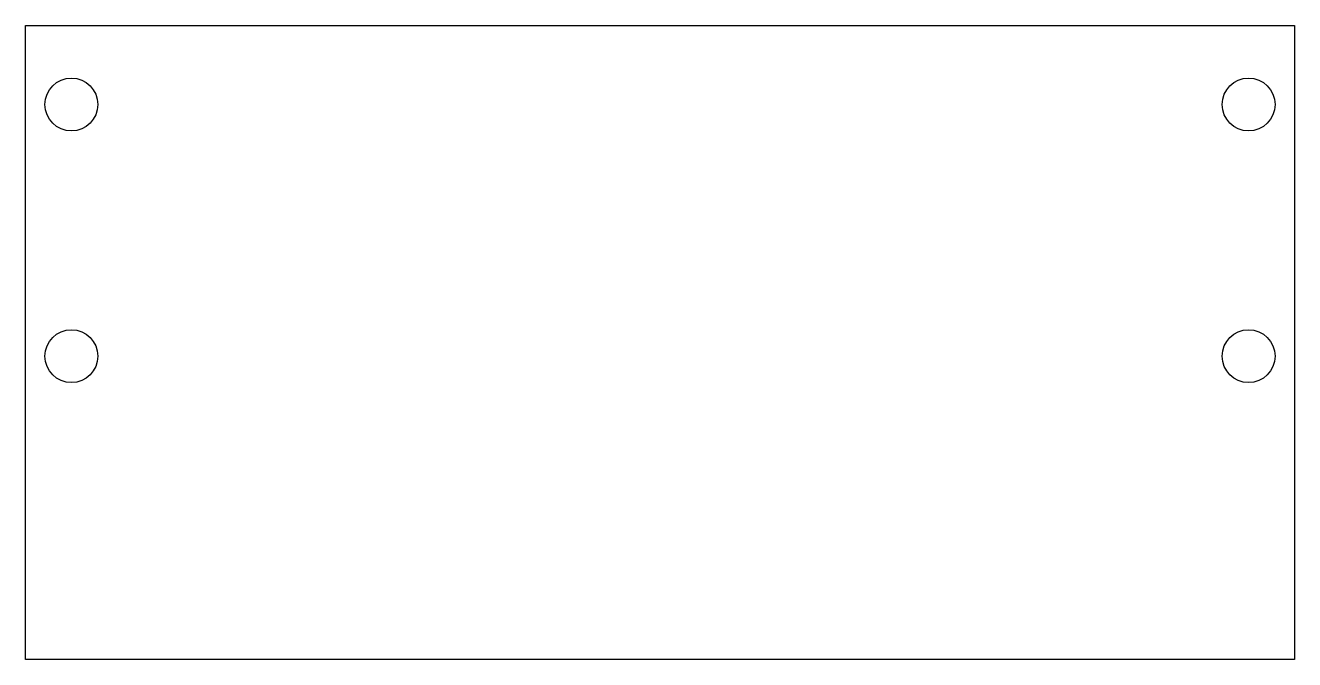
# Model space of a CAD drawing. Header units: inches. Extents: x 0 to 12, y 0 to 6.
import ezdxf

# ---------------------------------------------------------------- set-up
doc = ezdxf.new("R2010")
doc.units = ezdxf.units.IN
doc.header["$MEASUREMENT"] = 0
doc.layers.add('CUT', color=7, linetype='Continuous')

msp = doc.modelspace()

# ---------------------------------------------------------------- linework, layer by layer
at = {"layer": 'CUT'}
for p, q in [((0, 0), (0, 6)), ((0, 6), (12, 6)), ((12, 6), (12, 0)), ((12, 0), (0, 0))]:
    msp.add_line(p, q, dxfattribs=at)
for centre in [(0.435, 5.251), (11.565, 5.251), (0.435, 2.871), (11.565, 2.871)]:
    msp.add_circle(centre, 0.25, dxfattribs=at)

doc.saveas('drawing.dxf')
